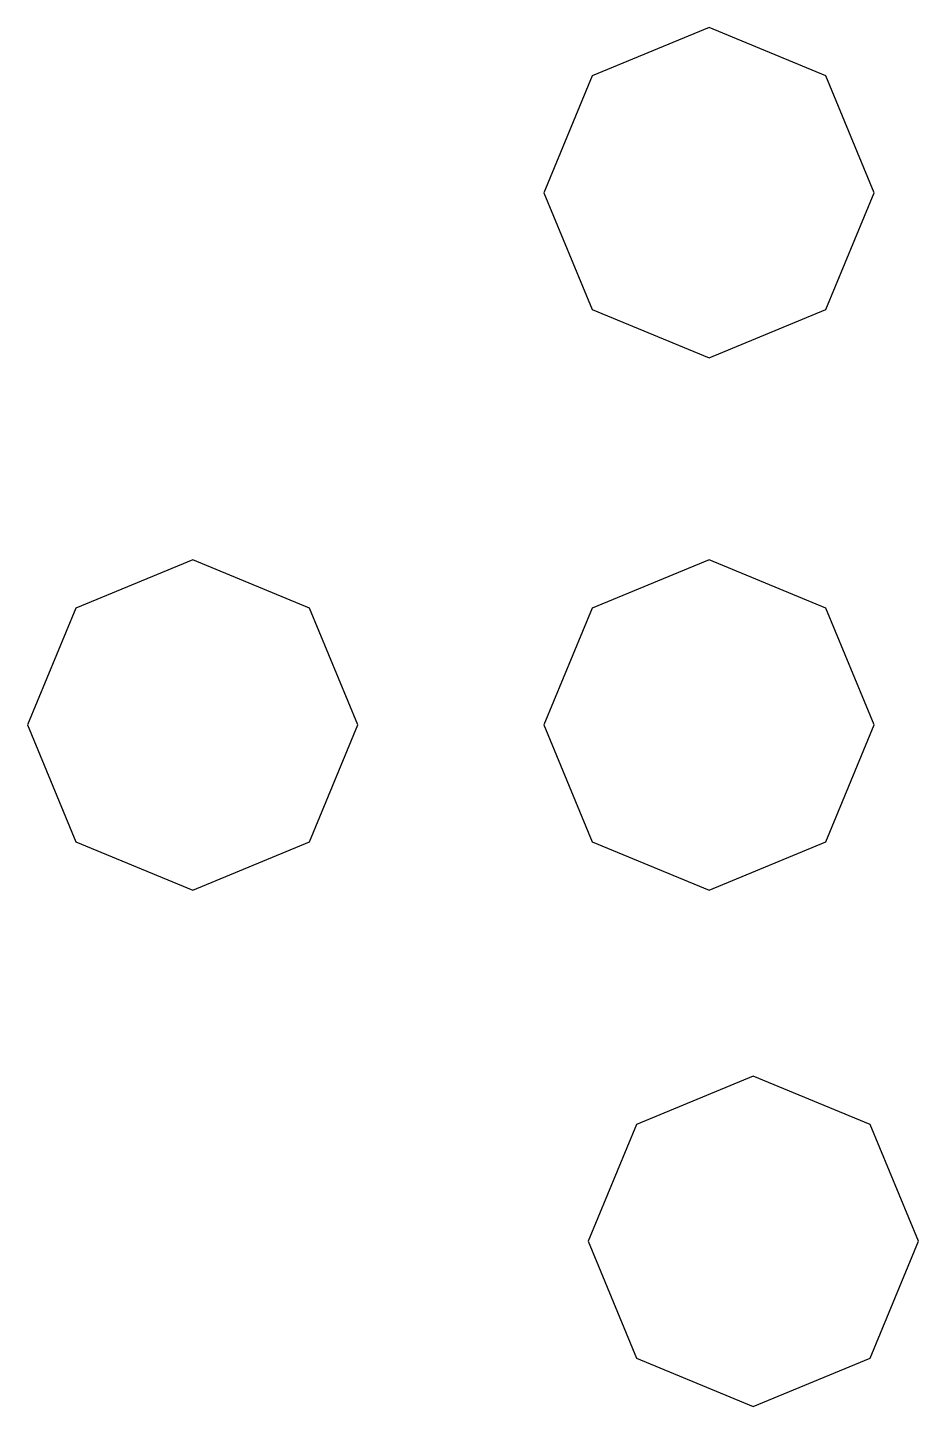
# Model space of a CAD drawing. Extents: x -3.9 to 4.8, y -6.7 to 6.7.
import ezdxf

# ---------------------------------------------------------------- set-up
doc = ezdxf.new("R2010")
doc.units = 0
doc.layers.get('0').update_dxf_attribs({"linetype": 'CONTINUOUS'})

msp = doc.modelspace()

# ---------------------------------------------------------------- linework, layer by layer
at = {"color": 7}
for points in [[(4.33011, 5.089107), (3.859011, 6.22644), (2.721678, 6.69754), (1.584345, 6.22644), (1.113246, 5.089107), (1.584345, 3.951774), (2.721678, 3.480675), (3.859011, 3.951774), (4.33011, 5.089107)], [(-0.698225, -0.093116), (-1.169325, 1.044217), (-2.306658, 1.515316), (-3.443991, 1.044217), (-3.91509, -0.093116), (-3.443991, -1.230449), (-2.306658, -1.701549), (-1.169325, -1.230449), (-0.698225, -0.093116)], [(4.33011, -0.093116), (3.859011, 1.044217), (2.721678, 1.515316), (1.584345, 1.044217), (1.113246, -0.093116), (1.584345, -1.230449), (2.721678, -1.701549), (3.859011, -1.230449), (4.33011, -0.093116)], [(4.761111, -5.121453), (4.290011, -3.98412), (3.152678, -3.51302), (2.015345, -3.98412), (1.544246, -5.121453), (2.015345, -6.258786), (3.152678, -6.729885), (4.290011, -6.258786), (4.761111, -5.121453)]]:
    msp.add_lwpolyline(points, dxfattribs=at)

doc.saveas('drawing.dxf')
